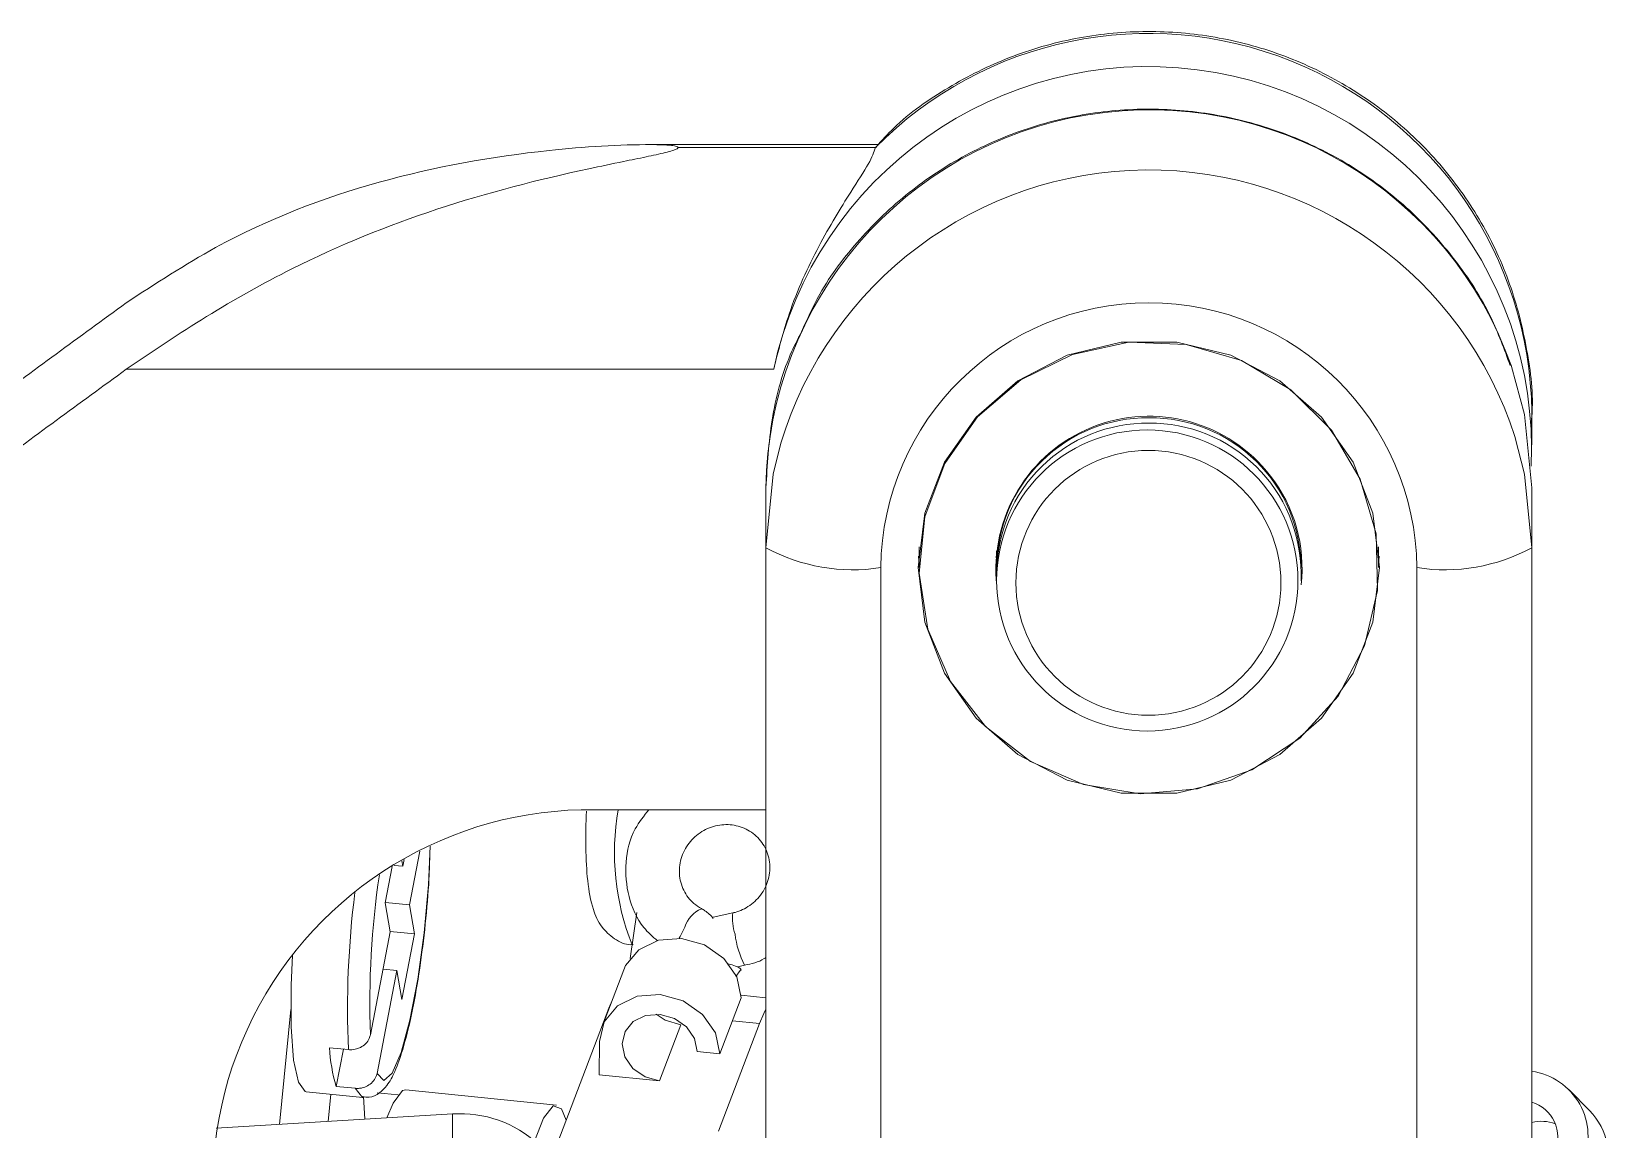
# Model space of a CAD drawing. Header units: millimetres. Extents: x 0 to 1189, y 0 to 841.
# Drawn here: x 299.65 to 307.88, y 334.54 to 340.27 of the extents above; entities that cross this region are included whole.
import ezdxf

# ---------------------------------------------------------------- set-up
doc = ezdxf.new("R2010")
doc.units = ezdxf.units.MM
doc.layers.get('0').update_dxf_attribs({"lineweight": 18})

msp = doc.modelspace()

# ---------------------------------------------------------------- linework, layer by layer
at = {"color": 7, "linetype": 'Continuous', "lineweight": 15}
for p, q in [((304.0657, 339.6835), (302.8689, 339.6835)), ((304.0541, 339.6683), (303.0239, 339.6683)), ((304.0541, 339.6683), (304.0623, 339.6704)), ((303.5228, 338.5098), (300.1415, 338.5098)), ((307.4824, 338.1159), (307.4824, 338.2896)), ((303.4824, 337.5776), (303.4824, 337.8902)), ((307.4824, 337.5776), (307.4824, 337.8902)), ((303.4824, 330.6432), (303.4824, 337.5776)), ((304.279, 337.5342), (304.2824, 337.487)), ((304.2824, 337.5814), (304.2824, 337.4734)), ((304.6848, 337.5342), (304.6888, 337.4953)), ((304.6874, 337.5614), (304.6874, 337.4734)), ((306.2774, 337.4734), (306.2774, 337.5614)), ((306.2774, 337.507), (306.28, 337.5342)), ((306.6824, 337.4734), (306.6824, 337.5814)), ((306.6824, 337.487), (306.6858, 337.5342)), ((307.4824, 337.5776), (307.4824, 323.0895)), ((304.6874, 337.4456), (304.6874, 337.404)), ((306.2774, 337.404), (306.2774, 337.4456)), ((302.5875, 336.2089), (303.4824, 336.2089)), ((301.593, 335.9481), (301.5863, 335.913)), ((301.6208, 335.711), (301.6748, 335.9918)), ((301.5309, 335.9116), (301.4944, 335.7216)), ((301.5408, 335.9176), (301.5863, 335.913)), ((301.5863, 335.913), (301.5814, 335.9415)), ((301.4944, 335.7216), (301.5203, 335.5701)), ((301.4948, 335.7238), (301.6208, 335.711)), ((301.6467, 335.5595), (301.6208, 335.711)), ((302.8075, 335.6712), (302.7736, 335.4322)), ((303.3097, 335.6696), (303.2065, 335.6465)), ((301.5203, 335.5701), (301.4171, 335.0333)), ((301.5199, 335.5723), (301.6467, 335.5595)), ((301.5807, 335.2165), (301.6467, 335.5595)), ((301.4516, 334.8312), (301.5548, 335.3681)), ((301.4829, 335.3753), (301.5548, 335.3681)), ((301.5548, 335.3681), (301.5807, 335.2165)), ((302.7401, 335.3723), (302.6285, 335.0793)), ((303.3258, 335.3376), (303.3483, 335.3685)), ((303.3355, 335.3884), (303.371, 335.3964)), ((302.6624, 335.1717), (302.6793, 335.2128)), ((303.242, 334.9336), (303.3536, 335.2266)), ((303.4824, 335.226), (303.3533, 335.2391)), ((301.0008, 335.1644), (300.9423, 334.5648)), ((302.6624, 335.1717), (302.3626, 334.3843)), ((302.926, 334.792), (303.0375, 335.0851)), ((303.4484, 335.0921), (303.2343, 334.5298)), ((301.2037, 334.9652), (301.3019, 334.9553)), ((301.2382, 334.7632), (301.2756, 334.9579)), ((302.6116, 334.8239), (302.6132, 334.9973)), ((303.242, 334.9336), (303.1241, 334.9455)), ((302.926, 334.792), (302.6116, 334.8239)), ((301.0818, 334.7352), (301.3766, 334.7053)), ((301.1967, 334.5801), (301.2106, 334.7221)), ((301.2382, 334.7632), (301.3364, 334.7533)), ((301.3871, 334.5916), (301.3803, 334.7101)), ((301.561, 334.7193), (301.4517, 334.7304)), ((302.3881, 334.6657), (301.6021, 334.7453)), ((307.7838, 334.6376), (307.6769, 334.7454)), ((301.8462, 334.6193), (300.6117, 334.5449)), ((301.8462, 334.4109), (301.8462, 334.6193))]:
    msp.add_line(p, q, dxfattribs=at)
at = {"color": 8, "linetype": 'Continuous', "lineweight": 15}
for p, q in [((304.0824, 337.4734), (304.0824, 330.4505)), ((306.8824, 323.6521), (306.8824, 337.4734)), ((302.6637, 335.1716), (302.6624, 335.1717)), ((303.4484, 335.0921), (303.3078, 335.1063))]:
    msp.add_line(p, q, dxfattribs=at)
at = {"color": 7, "linetype": 'Continuous', "lineweight": 15}
for points in [[(306.6874, 337.4734), (306.6524, 337.7574), (306.5494, 338.0249), (306.3844, 338.2603), (306.1669, 338.4501), (305.9097, 338.583), (305.6277, 338.6515), (305.3372, 338.6515), (305.0551, 338.583), (304.7979, 338.4501), (304.5804, 338.2603), (304.4154, 338.0249), (304.3124, 337.7574), (304.2774, 337.4734), (304.3124, 337.1894), (304.4154, 336.9219), (304.5804, 336.6865), (304.7979, 336.4968), (305.0551, 336.3638), (305.3372, 336.2954), (305.6277, 336.2954), (305.9097, 336.3638), (306.1669, 336.4968), (306.3844, 336.6865), (306.5494, 336.9219), (306.6524, 337.1894), (306.6874, 337.4734)], [(306.4354, 338.1916), (306.2241, 338.4024), (305.9662, 338.5549), (305.6779, 338.6394), (305.3773, 338.6507), (305.0833, 338.5879), (304.8144, 338.4552), (304.5875, 338.2607), (304.4168, 338.0168), (304.313, 337.7388), (304.2828, 337.444), (304.3279, 337.1512), (304.4455, 336.8785), (304.6283, 336.6433), (304.8648, 336.4602), (305.1401, 336.3408), (305.4369, 336.2925), (305.7365, 336.3185), (306.0202, 336.417), (306.2701, 336.5819), (306.4705, 336.8028), (306.6088, 337.0658), (306.6763, 337.3545), (306.6688, 337.6507), (306.5868, 337.9357), (306.4354, 338.1916)], [(307.4824, 337.8902), (307.444, 338.2744), (307.3756, 338.5252)], [(303.4824, 337.5776), (303.5208, 337.9619), (303.5608, 338.1238)], [(307.3936, 338.1579), (307.444, 337.9619), (307.4824, 337.5776)], [(302.7401, 335.3723), (302.7496, 335.394), (302.8186, 335.4771), (302.9212, 335.5269), (303.0417, 335.5359), (303.1618, 335.5026), (303.2633, 335.4321), (303.3306, 335.3352), (303.3536, 335.2266)], [(301.0091, 335.4489), (301.0023, 335.2916), (301.0025, 335.0736), (301.0157, 334.9005), (301.0409, 334.7853), (301.0762, 334.7364), (301.0818, 334.7352)], [(302.6132, 334.9973), (302.6381, 335.101), (302.7071, 335.1841), (302.8096, 335.2339), (302.9302, 335.2428), (303.0503, 335.2095), (303.1517, 335.1391), (303.219, 335.0422), (303.242, 334.9336)], [(303.1241, 334.9455), (303.1097, 335.0134), (303.0677, 335.074), (303.0043, 335.118), (302.9292, 335.1388), (302.8539, 335.1332), (302.7898, 335.1021), (302.7466, 335.0502), (302.7311, 334.9853), (302.7454, 334.9175), (302.7875, 334.8569), (302.8509, 334.8129), (302.926, 334.792)], [(302.9098, 335.1399), (302.9561, 335.109), (303.0375, 335.0851)], [(303.4824, 335.1671), (303.4706, 335.1443), (303.4484, 335.0921)], [(301.6021, 334.7453), (301.5851, 334.7415), (301.5349, 334.6763), (301.5024, 334.5985)], [(302.4396, 334.5866), (302.4145, 334.6468), (302.3711, 334.6619), (302.3209, 334.5967), (302.2744, 334.4772)]]:
    msp.add_lwpolyline(points, dxfattribs=at)
at = {"color": 8, "linetype": 'Continuous', "lineweight": 15}
for points in [[(301.4516, 334.8312), (301.4872, 334.7948), (301.5301, 334.832), (301.5765, 334.9396), (301.6224, 335.1084), (301.6638, 335.3235), (301.697, 335.5663), (301.7193, 335.8155), (301.728, 336.0177)], [(303.0292, 335.5369), (303.0336, 335.5467), (303.0588, 335.5949)], [(301.3766, 334.7053), (301.3762, 334.7054), (301.3364, 334.7533)]]:
    msp.add_lwpolyline(points, dxfattribs=at)
at = {"color": 7, "linetype": 'Continuous', "lineweight": 15}
for centre, radius in [((305.474, 337.4063), 0.7866), ((305.4802, 337.394), 0.6919)]:
    msp.add_circle(centre, radius, dxfattribs=at)
at = {"color": 8, "linetype": 'Continuous', "lineweight": 15}
for centre, radius, start, end in [((305.4797, 338.2615), 2.0029, 0.80204, 135.38152), ((305.4853, 337.8625), 2.0031, 19.32097, 179.20822), ((305.4825, 337.5442), 2.0072, 17.80248, 163.21646), ((303.9875, 335.9829), 1.2961, 169.96181, 201.74197), ((305.8782, 335.2033), 4.4644, 171.43033, 182.18242), ((306.0922, 335.1681), 4.795, 172.72385, 182.54455), ((303.2089, 335.5474), 0.1575, 113.61156, 162.4456), ((303.5429, 335.6375), 0.2354, 172.16872, 199.58633), ((303.7816, 335.6113), 0.4635, 186.52394, 207.62501)]:
    msp.add_arc(centre, radius, start, end, dxfattribs=at)
at = {"color": 7, "linetype": 'Continuous', "lineweight": 15}
for centre, radius, start, end in [((305.4796, 338.0898), 2.0014, 357.51651, 167.88406), ((305.4824, 337.4574), 1.4001, 0.65694, 179.34306), ((305.4836, 337.4645), 0.8, 37.56469, 186.15667), ((305.4756, 337.4682), 0.7882, 89.50377, 179.61927), ((305.4892, 337.4682), 0.7882, 0.38069, 90.49616), ((305.4756, 337.4404), 0.7882, 89.50285, 179.61976), ((305.4892, 337.4404), 0.7882, 0.3802, 90.49709), ((305.5034, 337.4733), 0.7789, 353.34617, 37.94207), ((303.9369, 338.4154), 0.9532, 241.51937, 278.77852), ((307.0279, 338.4154), 0.9532, 261.22152, 298.48064), ((302.563, 334.2395), 1.9695, 89.28848, 217.39851), ((301.9895, 334.9956), 0.7864, 182.21201, 197.18656), ((307.4327, 334.5027), 0.3436, 336.72694, 81.6768), ((307.4278, 334.4981), 0.1908, 336.65515, 73.35853), ((307.5349, 334.3947), 0.3478, 337.05477, 44.31393), ((301.8868, 334.0246), 0.5961, 0.46984, 93.90732), ((307.5343, 334.3849), 0.196, 68.75655, 105.35868)]:
    msp.add_arc(centre, radius, start, end, dxfattribs=at)
for points, knots in [([(307.4777, 338.2184), (307.4793, 338.233), (307.4942, 338.3645), (307.462, 338.6159), (307.3776, 338.9586), (307.2273, 339.2804), (307.0237, 339.5708), (306.7713, 339.8209), (306.4784, 340.0228), (306.1539, 340.1703), (305.8079, 340.2586), (305.4512, 340.2847), (305.0954, 340.2475), (304.7507, 340.1488), (304.4321, 339.9881), (304.1977, 339.8268), (304.0886, 339.7061), (304.0591, 339.6735)], [0, 0, 0, 0, 0.044117, 0.398087, 0.751799, 1.105388, 1.459026, 1.812883, 2.167091, 2.52174, 2.876866, 3.232447, 3.588409, 3.944604, 4.300866, 4.65703, 4.789035, 4.789035, 4.789035, 4.789035]), ([(307.3694, 338.5293), (307.3383, 338.6145), (307.2672, 338.8103), (307.0879, 339.0856), (306.8503, 339.3484), (306.5677, 339.5646), (306.2513, 339.7282), (305.9103, 339.8338), (305.5555, 339.8781), (305.1982, 339.8594), (304.8497, 339.7784), (304.5213, 339.6373), (304.2226, 339.4411), (303.9664, 339.1945), (303.7766, 338.9464), (303.6981, 338.7719), (303.668, 338.705)], [0, 0, 0, 0, 0.27296, 0.626573, 0.980366, 1.334442, 1.68885, 2.043604, 2.398683, 2.754018, 3.109509, 3.465023, 3.820445, 4.175664, 4.530597, 4.751178, 4.751178, 4.751178, 4.751178]), ([(303.0239, 339.6683), (303.0222, 339.6704), (303.0181, 339.6753), (302.9731, 339.682), (302.761, 339.6873), (302.2299, 339.6528), (301.4622, 339.5167), (300.7161, 339.2323), (300.2956, 338.9577), (300.1415, 338.8571)], [0, 0, 0, 0, 0.036344, 0.083331, 0.206917, 0.754336, 1.648076, 2.537397, 3.051546, 3.051546, 3.051546, 3.051546]), ([(300.1415, 338.5098), (300.2802, 338.6036), (300.5609, 338.7935), (301.0988, 339.095), (301.7671, 339.3665), (302.3564, 339.5163), (302.7196, 339.5915), (302.854, 339.619), (302.9416, 339.6378), (302.9944, 339.6521), (303.0196, 339.6612), (303.0227, 339.6662), (303.0239, 339.6683)], [0, 0, 0, 0, 0.475077, 0.961662, 1.757053, 2.573224, 2.76309, 2.890218, 3.005974, 3.05829, 3.102757, 3.134831, 3.134831, 3.134831, 3.134831]), ([(304.0541, 339.6683), (304.0461, 339.6441), (304.0301, 339.5957), (303.9134, 339.4201), (303.7572, 339.1629), (303.6046, 338.8346), (303.5473, 338.6072), (303.5228, 338.5098)], [0, 0, 0, 0, 0.217521, 0.433493, 0.74098, 1.050419, 1.281926, 1.281926, 1.281926, 1.281926]), ([(296.4824, 337.041), (296.7512, 337.0568), (297.2778, 337.0878), (298.0122, 337.3808), (298.7161, 337.7983), (299.4058, 338.3205), (299.897, 338.6788), (300.1415, 338.8571)], [0, 0, 0, 0, 0.800624, 1.568071, 2.338486, 3.256792, 4.167352, 4.167352, 4.167352, 4.167352]), ([(303.668, 338.705), (303.6478, 338.6654), (303.574, 338.521), (303.5033, 338.245), (303.4894, 338.009), (303.4824, 337.8902)], [0, 0, 0, 0, 0.1334444, 0.4861864, 0.8435686, 0.8435686, 0.8435686, 0.8435686]), ([(296.4824, 336.6937), (296.7512, 336.7095), (297.2778, 336.7405), (298.0122, 337.0335), (298.7161, 337.451), (299.4058, 337.9732), (299.897, 338.3315), (300.1415, 338.5098)], [0, 0, 0, 0, 0.800622, 1.56807, 2.338484, 3.256792, 4.167351, 4.167351, 4.167351, 4.167351]), ([(302.5445, 336.2014), (302.5427, 336.1374), (302.5391, 336.0012), (302.5499, 335.8271), (302.5711, 335.7044), (302.6127, 335.6037), (302.6852, 335.5339), (302.751, 335.5005), (302.7855, 335.504), (302.7896, 335.5044)], [0, 0, 0, 0, 0.1559061, 0.3317617, 0.5197502, 0.6405396, 0.7248516, 0.8034805, 0.8140843, 0.8140843, 0.8140843, 0.8140843]), ([(302.8708, 336.2089), (302.845, 336.1766), (302.7811, 336.0967), (302.7423, 335.9337), (302.7582, 335.7538), (302.8204, 335.607), (302.8913, 335.5456), (302.9168, 335.5235)], [0, 0, 0, 0, 0.1223009, 0.3033182, 0.4840333, 0.6640989, 0.7657887, 0.7657887, 0.7657887, 0.7657887]), ([(303.1453, 335.692), (303.1318, 335.7005), (303.0937, 335.7248), (303.0479, 335.7859), (303.0245, 335.8732), (303.0371, 335.9653), (303.0833, 336.0462), (303.1547, 336.1046), (303.2405, 336.1336), (303.3295, 336.1304), (303.4103, 336.0953), (303.4723, 336.0319), (303.5054, 335.9478), (303.5033, 335.8554), (303.4661, 335.7698), (303.402, 335.7052), (303.3444, 335.6779), (303.3135, 335.6705), (303.3097, 335.6696)], [0, 0, 0, 0, 0.049263, 0.139309, 0.231588, 0.323032, 0.412141, 0.499179, 0.585246, 0.671618, 0.759529, 0.849792, 0.941926, 1.033844, 1.123671, 1.211211, 1.29338, 1.304863, 1.304863, 1.304863, 1.304863]), ([(301.3762, 334.7107), (301.3874, 334.7083), (301.4204, 334.7015), (301.4697, 334.7307), (301.5106, 334.7742), (301.5489, 334.8459), (301.5925, 334.9707), (301.6368, 335.1556), (301.6753, 335.3763), (301.7047, 335.6113), (301.7231, 335.8224), (301.7263, 335.9408), (301.7275, 335.9872)], [0, 0, 0, 0, 0.03955, 0.116238, 0.202197, 0.338746, 0.524658, 0.720119, 0.907817, 1.093417, 1.278539, 1.397781, 1.397781, 1.397781, 1.397781]), ([(303.2076, 335.641), (303.1939, 335.6556), (303.1753, 335.6755), (303.1516, 335.6885), (303.1453, 335.692)], [0, 0, 0, 0, 0.05964873, 0.08097754, 0.08097754, 0.08097754, 0.08097754]), ([(303.2849, 335.4032), (303.299, 335.3994), (303.3274, 335.3917), (303.3481, 335.3804), (303.3551, 335.3725), (303.3484, 335.3699), (303.3472, 335.3694)], [0, 0, 0, 0, 0.02547514, 0.05132545, 0.07601836, 0.0815028, 0.0815028, 0.0815028, 0.0815028]), ([(303.371, 335.3964), (303.4071, 335.4038), (303.4468, 335.412), (303.4794, 335.4347), (303.4824, 335.4368)], [0, 0, 0, 0, 0.1083911, 0.1193873, 0.1193873, 0.1193873, 0.1193873]), ([(301.4171, 335.0333), (301.4153, 335.0266), (301.4108, 335.0099), (301.3935, 334.9859), (301.3691, 334.968), (301.3412, 334.9571), (301.3193, 334.954), (301.3052, 334.955), (301.3019, 334.9553)], [0, 0, 0, 0, 0.0223512, 0.056373, 0.0898326, 0.1108811, 0.1424493, 0.1519873, 0.1519873, 0.1519873, 0.1519873]), ([(301.3364, 334.7533), (301.3442, 334.7529), (301.3585, 334.7524), (301.3838, 334.7575), (301.4104, 334.7695), (301.4347, 334.7916), (301.4474, 334.8136), (301.4507, 334.8273), (301.4516, 334.8312)], [0, 0, 0, 0, 0.0225175, 0.0411641, 0.0734847, 0.1057825, 0.1386418, 0.1519856, 0.1519856, 0.1519856, 0.1519856])]:
    msp.add_open_spline(points, degree=3, knots=knots, dxfattribs=at)

doc.saveas('drawing.dxf')
